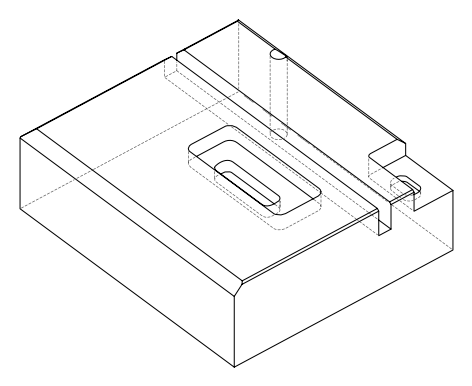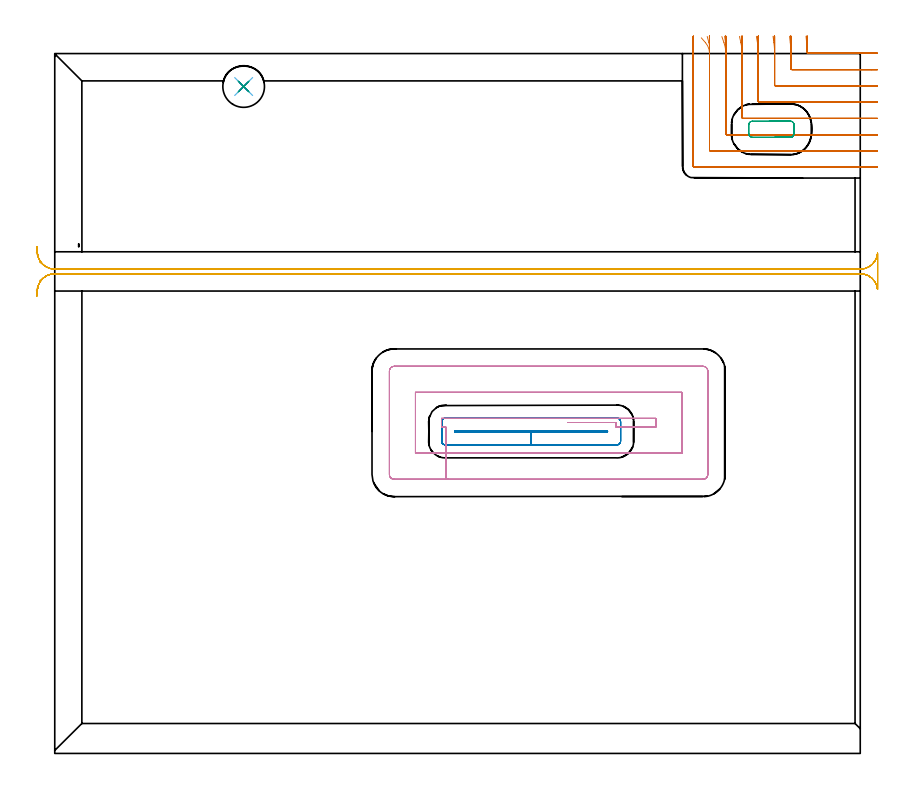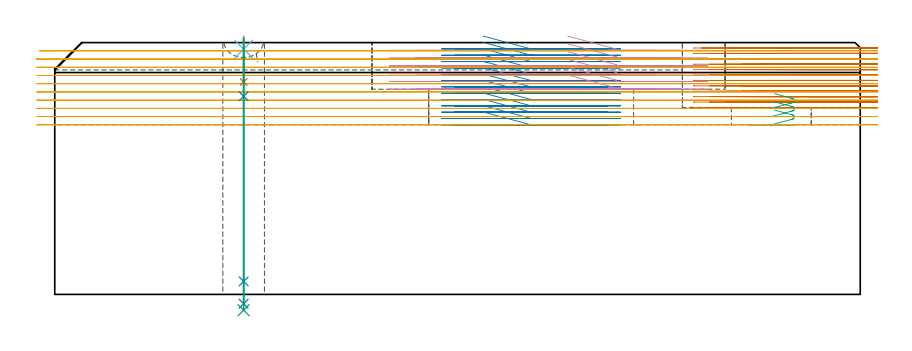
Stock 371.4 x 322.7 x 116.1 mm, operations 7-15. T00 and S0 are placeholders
(PLAN: 15 operations, 7 tool changes, 99.8 min)
(1 AREA_MILL | FG_CHAMFER_SURFACE | UGT0205_001 | 8.46 min | 17173 mm3)
(2 AREA_MILL_1 | FG_CHAMFER_SURFACE_1 | UGT0205_001 | 1.76 min | 590 mm3)
(3 AREA_MILL_2 | FG_CHAMFER_SURFACE_2 | UGT0205_001 | 3.63 min | 7635 mm3)
(4 AREA_MILL_3 | FG_CHAMFER_SURFACE_3 | UGT0205_001 | 0.42 min | 112 mm3)
(5 AREA_MILL_4 | FG_CHAMFER_SURFACE_4 | UGT0205_001 | 11.51 min | 22847 mm3)
(6 AREA_MILL_5 | FG_CHAMFER_SURFACE_5 | UGT0205_001 | 14.93 min | 34610 mm3)
(7 MILL_CORNER_NOTCH_RECTANGULAR | CORNER_NOTCH_RECTANGULAR | NXT0201_013 | Follow Part, ap 2.5, ae 75% | 20.1 min | 140006 mm3)
(8 MILL_RECTANGULAR_POCKET | POCKET_RECTANGULAR_STRAIGHT | NXT0201_011 | Follow Part, ap 3, ae 75% | 9.94 min | 85206 mm3)
(9 MILL_RECTANGULAR_POCKET_1 | POCKET_RECTANGULAR_STRAIGHT_1 | NXT0201_012 | Follow Part, ap 4, ae 75% | 0.65 min | 6258 mm3)
(10 MILL_RECTANGULAR_POCKET_2 | POCKET_RECTANGULAR_STRAIGHT_2 | NXT0201_012 | Follow Part, ap 4, ae 75% | 10.82 min | 188127 mm3)
(11 MILL_RECTANGULAR_SLOT | SLOT_RECTANGULAR | NXT0201_012 | Follow Part, ap 4, ae 75% | 16.37 min | 253756 mm3)
(12 SPOT_DRILL | STEP1HOLE | NXT0321_9005460120000 | 0.05 min | 147 mm3)
(13 DRILL_BLIND_HOLE_INTO_CENTER | STEP1HOLE | NXT0301_092 | 0.08 min | 1710 mm3)
(14 GUN_DRILL_THROUGH_HOLE | STEP1HOLE | UGT0307_009 | 0.59 min | 11248 mm3)
(15 DRILL_TO_ENLARGE_THROUGH_HOLE | STEP1HOLE | UGT0301_259 | 0.5 min | 20195 mm3)
(TOOL UGT0205_001 | Chamfer Mill 20 x 3 x 45 deg. | D20 FL50 Z2)
(TOOL NXT0201_013 | ENDMILL 10mm | D10 FL30 Z4)
(TOOL NXT0201_011 | ENDMILL 12mm [2P460-1200-NA 1630] | D12 FL38 Z6)
(TOOL NXT0201_012 | ENDMILL 16mm [2P460-1600-NA 1630] | D16 FL38 Z6)
(TOOL NXT0321_9005460120000 | NC Spot Drill, 142deg, 12mm, Carbide, Uncoated | D12 PA142 FL30 Z2)
(TOOL NXT0301_092 | Carbide Drill 12.1mm [860.1-1210-061A1-MM 2214] | D12.1 PA140 FL77 Z2)
(TOOL UGT0307_009 | Gun Drill 12 mm | D12 PA130 FL24 Z1)
(TOOL UGT0301_259 | Twist Drill 19.2 mm | D19.2 PA118 FL140 Z2)
(OP 7 MILL_CORNER_NOTCH_RECTANGULAR)
G17 G21 G94 G90
T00 M6
G54
G17 G0 G90 X346.389 Y330.687 S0 M3
G43 Z126.1 H0
Z113.608
G94 G1 X346.669 Y327.7 F250.
G2 X346.898 Y323.291 R52.5 F500.
G3 X347.393 Y322.8 R0.5
G1 X376.399
X379.399 F250.
G0 Z126.1
X338.803 Y330.682
Z113.608
G1 X339.131 Y327.7
G2 X339.4 Y322.785 R45. F500.
G1 Y315.796
G3 X339.896 Y315.3 R0.5
G1 X376.4
X379.4 F250.
G0 Z126.1
X331.183 Y330.674
Z113.608
G1 X331.577 Y327.7
G2 X331.9 Y322.785 R37.5 F500.
G1 Y308.296
G3 X332.396 Y307.8 R0.5
G1 X376.4
X379.4 F250.
G0 Z126.1
X323.503 Y330.659
Z113.608
G1 X323.995 Y327.7
G2 X324.4 Y322.785 R30. F500.
G1 Y300.796
G3 X324.896 Y300.3 R0.5
G1 X376.4
X379.4 F250.
G0 Z126.1
X315.701 Y330.628
Z113.608
G1 X316.357 Y327.7
G2 X316.9 Y322.785 R22.5 F500.
G1 Y293.296
G3 X317.396 Y292.8 R0.5
G1 X376.4
X379.4 F250.
G0 Z126.1
X307.589 Y330.534
Z113.608
G1 X308.572 Y327.7
G2 X309.4 Y322.785 R15. F500.
G1 Y285.797
G3 X309.897 Y285.3 R0.5
G1 X376.4
X379.4 F250.
G0 Z126.1
X298.099 Y329.966
Z113.608
G1 X300.065 Y327.7
G2 X301.9 Y322.785 R7.5 F500.
G1 Y278.297
G3 X302.397 Y277.8 R0.5
G1 X376.4
X379.4 F250.
G0 Z126.1
X294.4 Y325.785
Z113.608
G1 Y322.785
Y270.797 F500.
G3 X294.897 Y270.3 R0.5
G1 X376.4
X379.4 F250.
G0 Z126.1
X346.747 Y330.698
Z111.117
G1 X346.862 Y327.7
G2 X346.9 Y325.696 R52.5 F500.
G1 Y323.296
G3 X347.396 Y322.8 R0.5
G1 X376.399
X379.399 F250.
G0 Z126.1
X339.222 Y330.697
Z111.117
G1 X339.355 Y327.7
G2 X339.4 Y325.696 R45. F500.
G1 Y315.796
G3 X339.896 Y315.3 R0.5
G1 X376.4
X379.4 F250.
G0 Z126.1
X331.686 Y330.696
Z111.117
G1 X331.846 Y327.7
G2 X331.9 Y325.696 R37.5 F500.
G1 Y308.296
G3 X332.396 Y307.8 R0.5
G1 X376.4
X379.4 F250.
G0 Z126.1
X324.133 Y330.693
Z111.117
G1 X324.333 Y327.7
G2 X324.4 Y325.696 R30. F500.
G1 Y300.796
G3 X324.896 Y300.3 R0.5
G1 X376.4
X379.4 F250.
G0 Z126.1
X316.543 Y330.688
Z111.117
G1 X316.811 Y327.7
G2 X316.9 Y325.696 R22.5 F500.
G1 Y293.296
G3 X317.396 Y292.8 R0.5
G1 X376.4
X379.4 F250.
G0 Z126.1
X308.865 Y330.673
Z111.117
G1 X309.266 Y327.7
G2 X309.4 Y325.696 R15. F500.
G1 Y285.797
G3 X309.897 Y285.3 R0.5
G1 X376.4
X379.4 F250.
G0 Z126.1
X300.826 Y330.591
Z111.117
G1 X301.627 Y327.7
G2 X301.9 Y325.696 R7.5 F500.
G1 Y278.297
G3 X302.397 Y277.8 R0.5
G1 X376.4
X379.4 F250.
G0 Z126.1
X294.4 Y328.696
Z111.117
G1 Y325.696
Y270.797 F500.
G3 X294.897 Y270.3 R0.5
G1 X376.4
X379.4 F250.
G0 Z126.1
X346.887 Y330.7
Z108.625
G1 X346.9 Y327.7
Y327.478 F500.
Y323.296
G3 X347.396 Y322.8 R0.5
G1 X376.399
X379.399 F250.
G0 Z126.1
X339.385 Y330.7
Z108.625
G1 X339.399 Y327.7
X339.4 Y327.478 F500.
Y315.796
G3 X339.896 Y315.3 R0.5
G1 X376.4
X379.4 F250.
G0 Z126.1
X331.882 Y330.7
Z108.625
G1 X331.899 Y327.7
X331.9 Y327.478 F500.
Y308.296
G3 X332.396 Y307.8 R0.5
G1 X376.4
X379.4 F250.
G0 Z126.1
X324.377 Y330.7
Z108.625
G1 X324.399 Y327.7
X324.4 Y327.478 F500.
Y300.796
G3 X324.896 Y300.3 R0.5
G1 X376.4
X379.4 F250.
G0 Z126.1
X316.869 Y330.7
Z108.625
G1 X316.899 Y327.7
G2 X316.9 Y327.478 R22.5 F500.
G1 Y293.296
G3 X317.396 Y292.8 R0.5
G1 X376.4
X379.4 F250.
G0 Z126.1
X309.354 Y330.7
Z108.625
G1 X309.398 Y327.7
G2 X309.4 Y327.478 R15. F500.
G1 Y285.797
G3 X309.897 Y285.3 R0.5
G1 X376.4
X379.4 F250.
G0 Z126.1
X301.808 Y330.699
Z108.625
G1 X301.897 Y327.7
G2 X301.9 Y327.478 R7.5 F500.
G1 Y278.297
G3 X302.397 Y277.8 R0.5
G1 X376.4
X379.4 F250.
G0 Z126.1
X294.4 Y330.478
Z108.625
G1 Y327.478
Y270.797 F500.
G3 X294.897 Y270.3 R0.5
G1 X376.4
X379.4 F250.
G0 Z126.1
X346.9 Y330.7
Z106.133
G1 Y327.7
Y323.296 F500.
G3 X347.396 Y322.8 R0.5
G1 X376.399
X379.399 F250.
G0 Z126.1
X339.4 Y330.7
Z106.133
G1 Y327.7
Y315.796 F500.
G3 X339.896 Y315.3 R0.5
G1 X376.4
X379.4 F250.
G0 Z126.1
X331.9 Y330.7
Z106.133
G1 Y327.7
Y308.296 F500.
G3 X332.396 Y307.8 R0.5
G1 X376.4
X379.4 F250.
G0 Z126.1
X324.4 Y330.7
Z106.133
G1 Y327.7
Y300.796 F500.
G3 X324.896 Y300.3 R0.5
G1 X376.4
X379.4 F250.
G0 Z126.1
X316.9 Y330.7
Z106.133
G1 Y327.7
Y293.296 F500.
G3 X317.396 Y292.8 R0.5
G1 X376.4
X379.4 F250.
G0 Z126.1
X309.4 Y330.7
Z106.133
G1 Y327.7
Y285.797 F500.
G3 X309.897 Y285.3 R0.5
G1 X376.4
X379.4 F250.
G0 Z126.1
X301.9 Y330.7
Z106.133
G1 Y327.7
Y278.297 F500.
G3 X302.397 Y277.8 R0.5
G1 X376.4
X379.4 F250.
G0 Z126.1
X294.4 Y330.7
Z106.133
G1 Y327.7
Y270.797 F500.
G3 X294.897 Y270.3 R0.5
G1 X376.4
X379.4 F250.
G0 Z126.1
X346.9 Y330.7
Z103.642
G1 Y327.7
Y323.296 F500.
G3 X347.396 Y322.8 R0.5
G1 X376.399
X379.399 F250.
G0 Z126.1
X339.4 Y330.7
Z103.642
G1 Y327.7
Y315.796 F500.
G3 X339.896 Y315.3 R0.5
G1 X376.4
X379.4 F250.
G0 Z126.1
X331.9 Y330.7
Z103.642
G1 Y327.7
Y308.296 F500.
G3 X332.396 Y307.8 R0.5
G1 X376.4
X379.4 F250.
G0 Z126.1
X324.4 Y330.7
Z103.642
G1 Y327.7
Y300.796 F500.
G3 X324.896 Y300.3 R0.5
G1 X376.4
X379.4 F250.
G0 Z126.1
X316.9 Y330.7
Z103.642
G1 Y327.7
Y293.296 F500.
G3 X317.396 Y292.8 R0.5
G1 X376.4
X379.4 F250.
G0 Z126.1
X309.4 Y330.7
Z103.642
G1 Y327.7
Y285.797 F500.
G3 X309.897 Y285.3 R0.5
G1 X376.4
X379.4 F250.
G0 Z126.1
X301.9 Y330.7
Z103.642
G1 Y327.7
Y278.297 F500.
G3 X302.397 Y277.8 R0.5
G1 X376.4
X379.4 F250.
G0 Z126.1
X294.4 Y330.7
Z103.642
G1 Y327.7
Y270.797 F500.
G3 X294.897 Y270.3 R0.5
G1 X376.4
X379.4 F250.
G0 Z126.1
X346.9 Y330.7
Z101.15
G1 Y327.7
Y323.296 F500.
G3 X347.396 Y322.8 R0.5
G1 X376.399
X379.399 F250.
G0 Z126.1
X339.4 Y330.7
Z101.15
G1 Y327.7
Y315.796 F500.
G3 X339.896 Y315.3 R0.5
G1 X376.4
X379.4 F250.
G0 Z126.1
X331.9 Y330.7
Z101.15
G1 Y327.7
Y308.296 F500.
G3 X332.396 Y307.8 R0.5
G1 X376.4
X379.4 F250.
G0 Z126.1
X324.4 Y330.7
Z101.15
G1 Y327.7
Y300.796 F500.
G3 X324.896 Y300.3 R0.5
G1 X376.4
X379.4 F250.
G0 Z126.1
X316.9 Y330.7
Z101.15
G1 Y327.7
Y293.296 F500.
G3 X317.396 Y292.8 R0.5
G1 X376.4
X379.4 F250.
G0 Z126.1
X309.4 Y330.7
Z101.15
G1 Y327.7
Y285.797 F500.
G3 X309.897 Y285.3 R0.5
G1 X376.4
X379.4 F250.
G0 Z126.1
X301.9 Y330.7
Z101.15
G1 Y327.7
Y278.297 F500.
G3 X302.397 Y277.8 R0.5
G1 X376.4
X379.4 F250.
G0 Z126.1
X294.4 Y330.7
Z101.15
G1 Y327.7
Y270.797 F500.
G3 X294.897 Y270.3 R0.5
G1 X376.4
X379.4 F250.
G0 Z126.1
X346.9 Y330.7
Z98.658
G1 Y327.7
Y323.296 F500.
G3 X347.396 Y322.8 R0.5
G1 X376.399
X379.399 F250.
G0 Z126.1
X339.4 Y330.7
Z98.658
G1 Y327.7
Y315.796 F500.
G3 X339.896 Y315.3 R0.5
G1 X376.4
X379.4 F250.
G0 Z126.1
X331.9 Y330.7
Z98.658
G1 Y327.7
Y308.296 F500.
G3 X332.396 Y307.8 R0.5
G1 X376.4
X379.4 F250.
G0 Z126.1
X324.4 Y330.7
Z98.658
G1 Y327.7
Y300.796 F500.
G3 X324.896 Y300.3 R0.5
G1 X376.4
X379.4 F250.
G0 Z126.1
X316.9 Y330.7
Z98.658
G1 Y327.7
Y293.296 F500.
G3 X317.396 Y292.8 R0.5
G1 X376.4
X379.4 F250.
G0 Z126.1
X309.4 Y330.7
Z98.658
G1 Y327.7
Y285.797 F500.
G3 X309.897 Y285.3 R0.5
G1 X376.4
X379.4 F250.
G0 Z126.1
X301.9 Y330.7
Z98.658
G1 Y327.7
Y278.297 F500.
G3 X302.397 Y277.8 R0.5
G1 X376.4
X379.4 F250.
G0 Z126.1
X294.4 Y330.7
Z98.658
G1 Y327.7
Y270.797 F500.
G3 X294.897 Y270.3 R0.5
G1 X376.4
X379.4 F250.
G0 Z126.1
X346.9 Y330.7
Z96.167
G1 Y327.7
Y323.296 F500.
G3 X347.396 Y322.8 R0.5
G1 X376.399
X379.399 F250.
G0 Z126.1
X339.4 Y330.7
Z96.167
G1 Y327.7
Y315.796 F500.
G3 X339.896 Y315.3 R0.5
G1 X376.4
X379.4 F250.
G0 Z126.1
X331.9 Y330.7
Z96.167
G1 Y327.7
Y308.296 F500.
G3 X332.396 Y307.8 R0.5
G1 X376.4
X379.4 F250.
G0 Z126.1
X324.4 Y330.7
Z96.167
G1 Y327.7
Y300.796 F500.
G3 X324.896 Y300.3 R0.5
G1 X376.4
X379.4 F250.
G0 Z126.1
X316.9 Y330.7
Z96.167
G1 Y327.7
Y293.296 F500.
G3 X317.396 Y292.8 R0.5
G1 X376.4
X379.4 F250.
G0 Z126.1
X309.4 Y330.7
Z96.167
G1 Y327.7
Y285.797 F500.
G3 X309.897 Y285.3 R0.5
G1 X376.4
X379.4 F250.
G0 Z126.1
X301.9 Y330.7
Z96.167
G1 Y327.7
Y278.297 F500.
G3 X302.397 Y277.8 R0.5
G1 X376.4
X379.4 F250.
G0 Z126.1
X294.4 Y330.7
Z96.167
G1 Y327.7
Y270.797 F500.
G3 X294.897 Y270.3 R0.5
G1 X376.4
X379.4 F250.
G0 Z126.1
X346.9 Y330.7
Z93.675
G1 Y327.7
Y323.296 F500.
G3 X347.396 Y322.8 R0.5
G1 X376.399
X379.399 F250.
G0 Z126.1
X339.4 Y330.7
Z93.675
G1 Y327.7
Y315.796 F500.
G3 X339.896 Y315.3 R0.5
G1 X376.4
X379.4 F250.
G0 Z126.1
X331.9 Y330.7
Z93.675
G1 Y327.7
Y308.296 F500.
G3 X332.396 Y307.8 R0.5
G1 X376.4
X379.4 F250.
G0 Z126.1
X324.4 Y330.7
Z93.675
G1 Y327.7
Y300.796 F500.
G3 X324.896 Y300.3 R0.5
G1 X376.4
X379.4 F250.
G0 Z126.1
X316.9 Y330.7
Z93.675
G1 Y327.7
Y293.296 F500.
G3 X317.396 Y292.8 R0.5
G1 X376.4
X379.4 F250.
G0 Z126.1
X309.4 Y330.7
Z93.675
G1 Y327.7
Y285.797 F500.
G3 X309.897 Y285.3 R0.5
G1 X376.4
X379.4 F250.
G0 Z126.1
X301.9 Y330.7
Z93.675
G1 Y327.7
Y278.297 F500.
G3 X302.397 Y277.8 R0.5
G1 X376.4
X379.4 F250.
G0 Z126.1
X294.4 Y330.7
Z93.675
G1 Y327.7
Y270.797 F500.
G3 X294.897 Y270.3 R0.5
G1 X376.4
X379.4 F250.
G0 Z126.1
X346.9 Y330.7
Z91.183
G1 Y327.7
Y323.296 F500.
G3 X347.396 Y322.8 R0.5
G1 X376.399
X379.399 F250.
G0 Z126.1
X339.4 Y330.7
Z91.183
G1 Y327.7
Y315.796 F500.
G3 X339.896 Y315.3 R0.5
G1 X376.4
X379.4 F250.
G0 Z126.1
X331.9 Y330.7
Z91.183
G1 Y327.7
Y308.296 F500.
G3 X332.396 Y307.8 R0.5
G1 X376.4
X379.4 F250.
G0 Z126.1
X324.4 Y330.7
Z91.183
G1 Y327.7
Y300.796 F500.
G3 X324.896 Y300.3 R0.5
G1 X376.4
X379.4 F250.
G0 Z126.1
X316.9 Y330.7
Z91.183
G1 Y327.7
Y293.296 F500.
G3 X317.396 Y292.8 R0.5
G1 X376.4
X379.4 F250.
G0 Z126.1
X309.4 Y330.7
Z91.183
G1 Y327.7
Y285.797 F500.
G3 X309.897 Y285.3 R0.5
G1 X376.4
X379.4 F250.
G0 Z126.1
X301.9 Y330.7
Z91.183
G1 Y327.7
Y278.297 F500.
G3 X302.397 Y277.8 R0.5
G1 X376.4
X379.4 F250.
G0 Z126.1
X294.4 Y330.7
Z91.183
G1 Y327.7
Y270.797 F500.
G3 X294.897 Y270.3 R0.5
G1 X376.4
X379.4 F250.
G0 Z126.1
X346.9 Y330.7
Z88.692
G1 Y327.7
Y323.296 F500.
G3 X347.396 Y322.8 R0.5
G1 X376.399
X379.399 F250.
G0 Z126.1
X339.4 Y330.7
Z88.692
G1 Y327.7
Y315.796 F500.
G3 X339.896 Y315.3 R0.5
G1 X376.4
X379.4 F250.
G0 Z126.1
X331.9 Y330.7
Z88.692
G1 Y327.7
Y308.296 F500.
G3 X332.396 Y307.8 R0.5
G1 X376.4
X379.4 F250.
G0 Z126.1
X324.4 Y330.7
Z88.692
G1 Y327.7
Y300.796 F500.
G3 X324.896 Y300.3 R0.5
G1 X376.4
X379.4 F250.
G0 Z126.1
X316.9 Y330.7
Z88.692
G1 Y327.7
Y293.296 F500.
G3 X317.396 Y292.8 R0.5
G1 X376.4
X379.4 F250.
G0 Z126.1
X309.4 Y330.7
Z88.692
G1 Y327.7
Y285.797 F500.
G3 X309.897 Y285.3 R0.5
G1 X376.4
X379.4 F250.
G0 Z126.1
X301.9 Y330.7
Z88.692
G1 Y327.7
Y278.297 F500.
G3 X302.397 Y277.8 R0.5
G1 X376.4
X379.4 F250.
G0 Z126.1
X294.4 Y330.7
Z88.692
G1 Y327.7
Y270.797 F500.
G3 X294.897 Y270.3 R0.5
G1 X376.4
X379.4 F250.
G0 Z126.1
X346.9 Y330.7
Z86.2
G1 Y327.7
Y323.296 F500.
G3 X347.396 Y322.8 R0.5
G1 X376.399
X379.399 F250.
G0 Z126.1
X339.4 Y330.7
Z86.2
G1 Y327.7
Y315.796 F500.
G3 X339.896 Y315.3 R0.5
G1 X376.4
X379.4 F250.
G0 Z126.1
X331.9 Y330.7
Z86.2
G1 Y327.7
Y308.296 F500.
G3 X332.396 Y307.8 R0.5
G1 X376.4
X379.4 F250.
G0 Z126.1
X324.4 Y330.7
Z86.2
G1 Y327.7
Y300.796 F500.
G3 X324.896 Y300.3 R0.5
G1 X376.4
X379.4 F250.
G0 Z126.1
X316.9 Y330.7
Z86.2
G1 Y327.7
Y293.296 F500.
G3 X317.396 Y292.8 R0.5
G1 X376.4
X379.4 F250.
G0 Z126.1
X309.4 Y330.7
Z86.2
G1 Y327.7
Y285.797 F500.
G3 X309.897 Y285.3 R0.5
G1 X376.4
X379.4 F250.
G0 Z126.1
X301.9 Y330.7
Z86.2
G1 Y327.7
Y278.297 F500.
G3 X302.397 Y277.8 R0.5
G1 X376.4
X379.4 F250.
G0 Z126.1
X294.4 Y330.7
Z86.2
G1 Y327.7
Y270.797 F500.
G3 X294.897 Y270.3 R0.5
G1 X376.4
X379.4 F250.
G0 Z126.1
M5
M2
(OP 8 MILL_RECTANGULAR_POCKET)
G17 G21 G94 G90
T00 M6
G54
G17 G0 G90 X197.574 Y148.3 S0 M3
G43 Z126.1 H1
Z119.1
G94 G1 X219.65 Z113.185 F250.
X254.9 F500.
Y148.6
X184.4
Y148.3
X219.65
Y142.3
X259.3
G3 X260.9 Y143.9 R1.6
G1 Y153.
G3 X259.3 Y154.6 R1.6
G1 X180.
G3 X178.4 Y153. R1.6
G1 Y143.9
G3 X180. Y142.3 R1.6
G1 X219.65
X220.65
G0 X197.574 Y148.3 Z116.185
G1 X219.65 Z110.269 F250.
X254.9 F500.
Y148.6
X184.4
Y148.3
X219.65
Y142.3
X259.3
G3 X260.9 Y143.9 R1.6
G1 Y153.
G3 X259.3 Y154.6 R1.6
G1 X180.
G3 X178.4 Y153. R1.6
G1 Y143.9
G3 X180. Y142.3 R1.6
G1 X219.65
X220.65
G0 X197.574 Y148.3 Z113.269
G1 X219.65 Z107.354 F250.
X254.9 F500.
Y148.6
X184.4
Y148.3
X219.65
Y142.3
X259.3
G3 X260.9 Y143.9 R1.6
G1 Y153.
G3 X259.3 Y154.6 R1.6
G1 X180.
G3 X178.4 Y153. R1.6
G1 Y143.9
G3 X180. Y142.3 R1.6
G1 X219.65
X220.65
G0 X197.574 Y148.3 Z110.354
G1 X219.65 Z104.438 F250.
X254.9 F500.
Y148.6
X184.4
Y148.3
X219.65
Y142.3
X259.3
G3 X260.9 Y143.9 R1.6
G1 Y153.
G3 X259.3 Y154.6 R1.6
G1 X180.
G3 X178.4 Y153. R1.6
G1 Y143.9
G3 X180. Y142.3 R1.6
G1 X219.65
X220.65
G0 X197.574 Y148.3 Z107.438
G1 X219.65 Z101.523 F250.
X254.9 F500.
Y148.6
X184.4
Y148.3
X219.65
Y142.3
X259.3
G3 X260.9 Y143.9 R1.6
G1 Y153.
G3 X259.3 Y154.6 R1.6
G1 X180.
G3 X178.4 Y153. R1.6
G1 Y143.9
G3 X180. Y142.3 R1.6
G1 X219.65
X220.65
G0 X197.574 Y148.3 Z104.523
G1 X219.65 Z98.608 F250.
X254.9 F500.
Y148.6
X184.4
Y148.3
X219.65
Y142.3
X259.3
G3 X260.9 Y143.9 R1.6
G1 Y153.
G3 X259.3 Y154.6 R1.6
G1 X180.
G3 X178.4 Y153. R1.6
G1 Y143.9
G3 X180. Y142.3 R1.6
G1 X219.65
X220.65
G0 X197.574 Y148.3 Z101.608
G1 X219.65 Z95.692 F250.
X254.9 F500.
Y148.6
X184.4
Y148.3
X219.65
Y142.3
X259.3
G3 X260.9 Y143.9 R1.6
G1 Y153.
G3 X259.3 Y154.6 R1.6
G1 X180.
G3 X178.4 Y153. R1.6
G1 Y143.9
G3 X180. Y142.3 R1.6
G1 X219.65
X220.65
G0 X197.574 Y148.3 Z98.692
G1 X219.65 Z92.777 F250.
X254.9 F500.
Y148.6
X184.4
Y148.3
X219.65
Y142.3
X259.3
G3 X260.9 Y143.9 R1.6
G1 Y153.
G3 X259.3 Y154.6 R1.6
G1 X180.
G3 X178.4 Y153. R1.6
G1 Y143.9
G3 X180. Y142.3 R1.6
G1 X219.65
X220.65
G0 X197.574 Y148.3 Z95.777
G1 X219.65 Z89.862 F250.
X254.9 F500.
Y148.6
X184.4
Y148.3
X219.65
Y142.3
X259.3
G3 X260.9 Y143.9 R1.6
G1 Y153.
G3 X259.3 Y154.6 R1.6
G1 X180.
G3 X178.4 Y153. R1.6
G1 Y143.9
G3 X180. Y142.3 R1.6
G1 X219.65
X220.65
G0 X197.574 Y148.3 Z92.862
G1 X219.65 Z86.946 F250.
X254.9 F500.
Y148.6
X184.4
Y148.3
X219.65
Y142.3
X259.3
G3 X260.9 Y143.9 R1.6
G1 Y153.
G3 X259.3 Y154.6 R1.6
G1 X180.
G3 X178.4 Y153. R1.6
G1 Y143.9
G3 X180. Y142.3 R1.6
G1 X219.65
X220.65
G0 X197.574 Y148.3 Z89.946
G1 X219.65 Z84.031 F250.
X254.9 F500.
Y148.6
X184.4
Y148.3
X219.65
Y142.3
X259.3
G3 X260.9 Y143.9 R1.6
G1 Y153.
G3 X259.3 Y154.6 R1.6
G1 X180.
G3 X178.4 Y153. R1.6
G1 Y143.9
G3 X180. Y142.3 R1.6
G1 X219.65
X220.65
G0 X197.574 Y148.3 Z87.031
G1 X219.65 Z81.115 F250.
X254.9 F500.
Y148.6
X184.4
Y148.3
X219.65
Y142.3
X259.3
G3 X260.9 Y143.9 R1.6
G1 Y153.
G3 X259.3 Y154.6 R1.6
G1 X180.
G3 X178.4 Y153. R1.6
G1 Y143.9
G3 X180. Y142.3 R1.6
G1 X219.65
X220.65
G0 X197.574 Y148.3 Z84.115
G1 X219.65 Z78.2 F250.
X254.9 F500.
Y148.6
X184.4
Y148.3
X219.65
Y142.3
X259.3
G3 X260.9 Y143.9 R1.6
G1 Y153.
G3 X259.3 Y154.6 R1.6
G1 X180.
G3 X178.4 Y153. R1.6
G1 Y143.9
G3 X180. Y142.3 R1.6
G1 X219.65
X220.65
G0 Z126.1
M5
M2
(OP 9 MILL_RECTANGULAR_POCKET_1)
G17 G21 G94 G90
T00 M6
G54
G17 G0 G90 X331.893 Y284.1 S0 M3
G43 Z126.1 H1
Z92.57
G94 G1 X339.327 Z90.578 F250.
X339.645 Y284.158 Z90.492
X339.945 Y284.278 Z90.405
X340.215 Y284.457 Z90.318
X340.443 Y284.685 Z90.232
X340.622 Y284.955 Z90.145
X340.742 Y285.255 Z90.058
X340.8 Y285.573 Z89.972
Y290.027 Z88.778
X340.742 Y290.345 Z88.692
X340.622 Y290.645 Z88.605
X340.443 Y290.915 Z88.518
X340.215 Y291.143 Z88.432
X339.945 Y291.322 Z88.345
X339.645 Y291.442 Z88.259
X339.327 Y291.5 Z88.172
X339.2 Z88.138
X330.4 Z85.78
X321.6 F500.
G3 X320. Y289.9 R1.6
G1 Y285.7
G3 X321.6 Y284.1 R1.6
G1 X339.2
G3 X340.8 Y285.7 R1.6
G1 Y289.9
G3 X339.2 Y291.5 R1.6
G1 X330.4
X329.4
G0 X331.893 Y284.1 Z88.78
G1 X339.327 Z86.788 F250.
X339.645 Y284.158 Z86.702
X339.945 Y284.278 Z86.615
X340.215 Y284.457 Z86.528
X340.443 Y284.685 Z86.442
X340.622 Y284.955 Z86.355
X340.742 Y285.255 Z86.268
X340.8 Y285.573 Z86.182
Y290.027 Z84.988
X340.742 Y290.345 Z84.902
X340.622 Y290.645 Z84.815
X340.443 Y290.915 Z84.728
X340.215 Y291.143 Z84.642
X339.945 Y291.322 Z84.555
X339.645 Y291.442 Z84.469
X339.327 Y291.5 Z84.382
X339.2 Z84.348
X330.4 Z81.99
X321.6 F500.
G3 X320. Y289.9 R1.6
G1 Y285.7
G3 X321.6 Y284.1 R1.6
G1 X339.2
G3 X340.8 Y285.7 R1.6
G1 Y289.9
G3 X339.2 Y291.5 R1.6
G1 X330.4
X329.4
G0 X331.893 Y284.1 Z84.99
G1 X339.327 Z82.998 F250.
X339.645 Y284.158 Z82.912
X339.945 Y284.278 Z82.825
X340.215 Y284.457 Z82.738
X340.443 Y284.685 Z82.652
X340.622 Y284.955 Z82.565
X340.742 Y285.255 Z82.478
X340.8 Y285.573 Z82.392
Y290.027 Z81.198
X340.742 Y290.345 Z81.112
X340.622 Y290.645 Z81.025
X340.443 Y290.915 Z80.938
X340.215 Y291.143 Z80.852
X339.945 Y291.322 Z80.765
X339.645 Y291.442 Z80.679
X339.327 Y291.5 Z80.592
X339.2 Z80.558
X330.4 Z78.2
X321.6 F500.
G3 X320. Y289.9 R1.6
G1 Y285.7
G3 X321.6 Y284.1 R1.6
G1 X339.2
G3 X340.8 Y285.7 R1.6
G1 Y289.9
G3 X339.2 Y291.5 R1.6
G1 X330.4
X329.4
G0 Z126.1
M5
M2
(OP 10 MILL_RECTANGULAR_POCKET_2)
G17 G21 G94 G90
T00 M6
G54
G17 G0 G90 X236.537 Y152.6 S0 M3
G43 Z126.1 H1
Z119.1
G94 G1 X258.595 Z113.189 F250.
X258.902 Y152.605 Z113.107
X258.9 Y152.5 Z113.079
Y150.4 Z112.517
X277.1 F500.
Y154.5
X178.3
Y150.4
X180.4
Y144.941
X180.394 Y144.299
X180.4
Y138.4
X289.1
Y166.5
X166.3
Y138.4
X180.4
Y126.4
X298.9
G3 X301.1 Y128.6 R2.2
G1 Y176.3
G3 X298.9 Y178.5 R2.2
G1 X156.5
G3 X154.3 Y176.3 R2.2
G1 Y128.6
G3 X156.5 Y126.4 R2.2
G1 X180.4
X181.4
G0 X236.537 Y152.6 Z115.517
G1 X258.902 Y152.605 Z109.524 F250.
X258.9 Y152.5 Z109.496
Y150.4 Z108.933
X277.1 F500.
Y154.5
X178.3
Y150.4
X180.4
Y144.941
X180.394 Y144.299
X180.4
Y138.4
X289.1
Y166.5
X166.3
Y138.4
X180.4
Y126.4
X298.9
G3 X301.1 Y128.6 R2.2
G1 Y176.3
G3 X298.9 Y178.5 R2.2
G1 X156.5
G3 X154.3 Y176.3 R2.2
G1 Y128.6
G3 X156.5 Y126.4 R2.2
G1 X180.4
X181.4
G0 X236.537 Y152.6 Z111.933
G1 X258.902 Y152.605 Z105.941 F250.
X258.9 Y152.5 Z105.913
Y150.4 Z105.35
X277.1 F500.
Y154.5
X178.3
Y150.4
X180.4
Y144.941
X180.394 Y144.299
X180.4
Y138.4
X289.1
Y166.5
X166.3
Y138.4
X180.4
Y126.4
X298.9
G3 X301.1 Y128.6 R2.2
G1 Y176.3
G3 X298.9 Y178.5 R2.2
G1 X156.5
G3 X154.3 Y176.3 R2.2
G1 Y128.6
G3 X156.5 Y126.4 R2.2
G1 X180.4
X181.4
G0 X236.537 Y152.6 Z108.35
G1 X258.902 Y152.605 Z102.357 F250.
X258.9 Y152.5 Z102.329
Y150.4 Z101.767
X277.1 F500.
Y154.5
X178.3
Y150.4
X180.4
Y144.941
X180.394 Y144.299
X180.4
Y138.4
X289.1
Y166.5
X166.3
Y138.4
X180.4
Y126.4
X298.9
G3 X301.1 Y128.6 R2.2
G1 Y176.3
G3 X298.9 Y178.5 R2.2
G1 X156.5
G3 X154.3 Y176.3 R2.2
G1 Y128.6
G3 X156.5 Y126.4 R2.2
G1 X180.4
X181.4
G0 X236.537 Y152.6 Z104.767
G1 X258.595 Z98.856 F250.
X258.902 Y152.605 Z98.774
X258.9 Y152.5 Z98.746
Y150.4 Z98.183
X277.1 F500.
Y154.5
X178.3
Y150.4
X180.4
Y144.941
X180.394 Y144.299
X180.4
Y138.4
X289.1
Y166.5
X166.3
Y138.4
X180.4
Y126.4
X298.9
G3 X301.1 Y128.6 R2.2
G1 Y176.3
G3 X298.9 Y178.5 R2.2
G1 X156.5
G3 X154.3 Y176.3 R2.2
G1 Y128.6
G3 X156.5 Y126.4 R2.2
G1 X180.4
X181.4
G0 X236.537 Y152.6 Z101.183
G1 X258.595 Z95.273 F250.
X258.902 Y152.605 Z95.191
X258.9 Y150.4 Z94.6
X277.1 F500.
Y154.5
X178.3
Y150.4
X180.4
Y144.941
X180.394 Y144.299
X180.4
Y138.4
X289.1
Y166.5
X166.3
Y138.4
X180.4
Y126.4
X298.9
G3 X301.1 Y128.6 R2.2
G1 Y176.3
G3 X298.9 Y178.5 R2.2
G1 X156.5
G3 X154.3 Y176.3 R2.2
G1 Y128.6
G3 X156.5 Y126.4 R2.2
G1 X180.4
X181.4
G0 Z126.1
M5
M2
(OP 11 MILL_RECTANGULAR_SLOT)
G17 G21 G94 G90
T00 M6
G54
G17 G0 G90 X-7.052 Y218.024 S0 M3
G43 Z126.1 H1
Z112.31
G94 G1 X-4.596 Y219.748 F250.
G2 X0. Y221.2 R8. F500.
G1 X371.4
G2 X379.37 Y213.892 R8.
G1 X379.4
Y230.608
X379.37
G2 X371.4 Y223.3 R8.
G1 X0.
G2 X-4.598 Y224.753 R8.
G1 X-7.053 Y226.478 F250.
G0 Z126.1
X-8.536 Y213.569
Z108.52
G1 X-7.362 Y216.33
G2 X0. Y221.2 R8. F500.
G1 X371.4
G2 X379.37 Y213.892 R8.
G1 X379.4
Y230.608
X379.37
G2 X371.4 Y223.3 R8.
G1 X0.
G2 X-7.362 Y228.169 R8.
G1 X-8.536 Y230.929 F250.
G0 X-8.357 Y211.423 Z104.73
G1 X-7.911 Y214.39
G2 X0. Y221.2 R8. F500.
G1 X371.4
G2 X379.37 Y213.892 R8.
G1 X379.4
Y230.608
X379.37
G2 X371.4 Y223.3 R8.
G1 X0.
G2 X-7.911 Y230.108 R8.
G1 X-8.358 Y233.074 F250.
G0 X-8.23 Y210.903 Z100.94
G1 X-7.97 Y213.892
G2 X0. Y221.2 R8. F500.
G1 X371.4
G2 X379.37 Y213.892 R8.
G1 X379.4
Y230.608
X379.37
G2 X371.4 Y223.3 R8.
G1 X0.
G2 X-7.97 Y230.608 R8.
G1 X-8.23 Y233.597 F250.
G0 Y210.903 Z97.15
G1 X-7.97 Y213.892
G2 X0. Y221.2 R8. F500.
G1 X371.4
G2 X379.37 Y213.892 R8.
G1 X379.4
Y230.608
X379.37
G2 X371.4 Y223.3 R8.
G1 X0.
G2 X-7.97 Y230.608 R8.
G1 X-8.23 Y233.597 F250.
G0 Y210.903 Z93.36
G1 X-7.97 Y213.892
G2 X0. Y221.2 R8. F500.
G1 X371.4
G2 X379.37 Y213.892 R8.
G1 X379.4
Y230.608
X379.37
G2 X371.4 Y223.3 R8.
G1 X0.
G2 X-7.97 Y230.608 R8.
G1 X-8.23 Y233.597 F250.
G0 Y210.903 Z89.57
G1 X-7.97 Y213.892
G2 X0. Y221.2 R8. F500.
G1 X371.4
G2 X379.37 Y213.892 R8.
G1 X379.4
Y230.608
X379.37
G2 X371.4 Y223.3 R8.
G1 X0.
G2 X-7.97 Y230.608 R8.
G1 X-8.23 Y233.597 F250.
G0 Y210.903 Z85.78
G1 X-7.97 Y213.892
G2 X0. Y221.2 R8. F500.
G1 X371.4
G2 X379.37 Y213.892 R8.
G1 X379.4
Y230.608
X379.37
G2 X371.4 Y223.3 R8.
G1 X0.
G2 X-7.97 Y230.608 R8.
G1 X-8.23 Y233.597 F250.
G0 Y210.903 Z81.99
G1 X-7.97 Y213.892
G2 X0. Y221.2 R8. F500.
G1 X371.4
G2 X379.37 Y213.892 R8.
G1 X379.4
Y230.608
X379.37
G2 X371.4 Y223.3 R8.
G1 X0.
G2 X-7.97 Y230.608 R8.
G1 X-8.23 Y233.597 F250.
G0 Y210.903 Z78.2
G1 X-7.97 Y213.892
G2 X0. Y221.2 R8. F500.
G1 X371.4
G2 X379.37 Y213.892 R8.
G1 X379.4
Y230.608
X379.37
G2 X371.4 Y223.3 R8.
G1 X0.
G2 X-7.97 Y230.608 R8.
G1 X-8.23 Y233.597 F250.
G0 Z126.1
M5
M2
(OP 12 SPOT_DRILL)
G17 G21 G94 G90
T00 M6
G54
G17 G0 G90 X87.1 Y307.5 S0 M3
G43 Z126.1 H0
G94 G81 G98 Z113.1 F250. R119.1
G80
M5
M2
(OP 13 DRILL_BLIND_HOLE_INTO_CENTER)
G17 G21 G94 G90
T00 M6
G54
G17 G0 G90 X87.1 Y307.5 S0 M3
G43 Z126.1 H1
G94 G81 G98 Z97.95 F250. R118.1
G80
M5
M2
(OP 14 GUN_DRILL_THROUGH_HOLE)
G17 G21 G94 G90
T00 M6
G54
G17 G0 G90 X87.1 Y307.5 M8
G43 Z126.1 H0
Z112.374
S716 M3
G94 G1 Z91.336 F125. M26
G4 X.084
Z6. F250.
G4 X.084
Z-4.298 F125.
G4 X.084
M5
M9
G0 Z112.374
Z126.1
M2
(OP 15 DRILL_TO_ENLARGE_THROUGH_HOLE)
G17 G21 G94 G90
T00 M6
G54
G17 G0 G90 X87.1 Y307.5 S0 M3
G43 Z126.1 H0
G94 G73 G98 Z-7.268 F250. Q17.624 R118.1
G80
M5
M2
